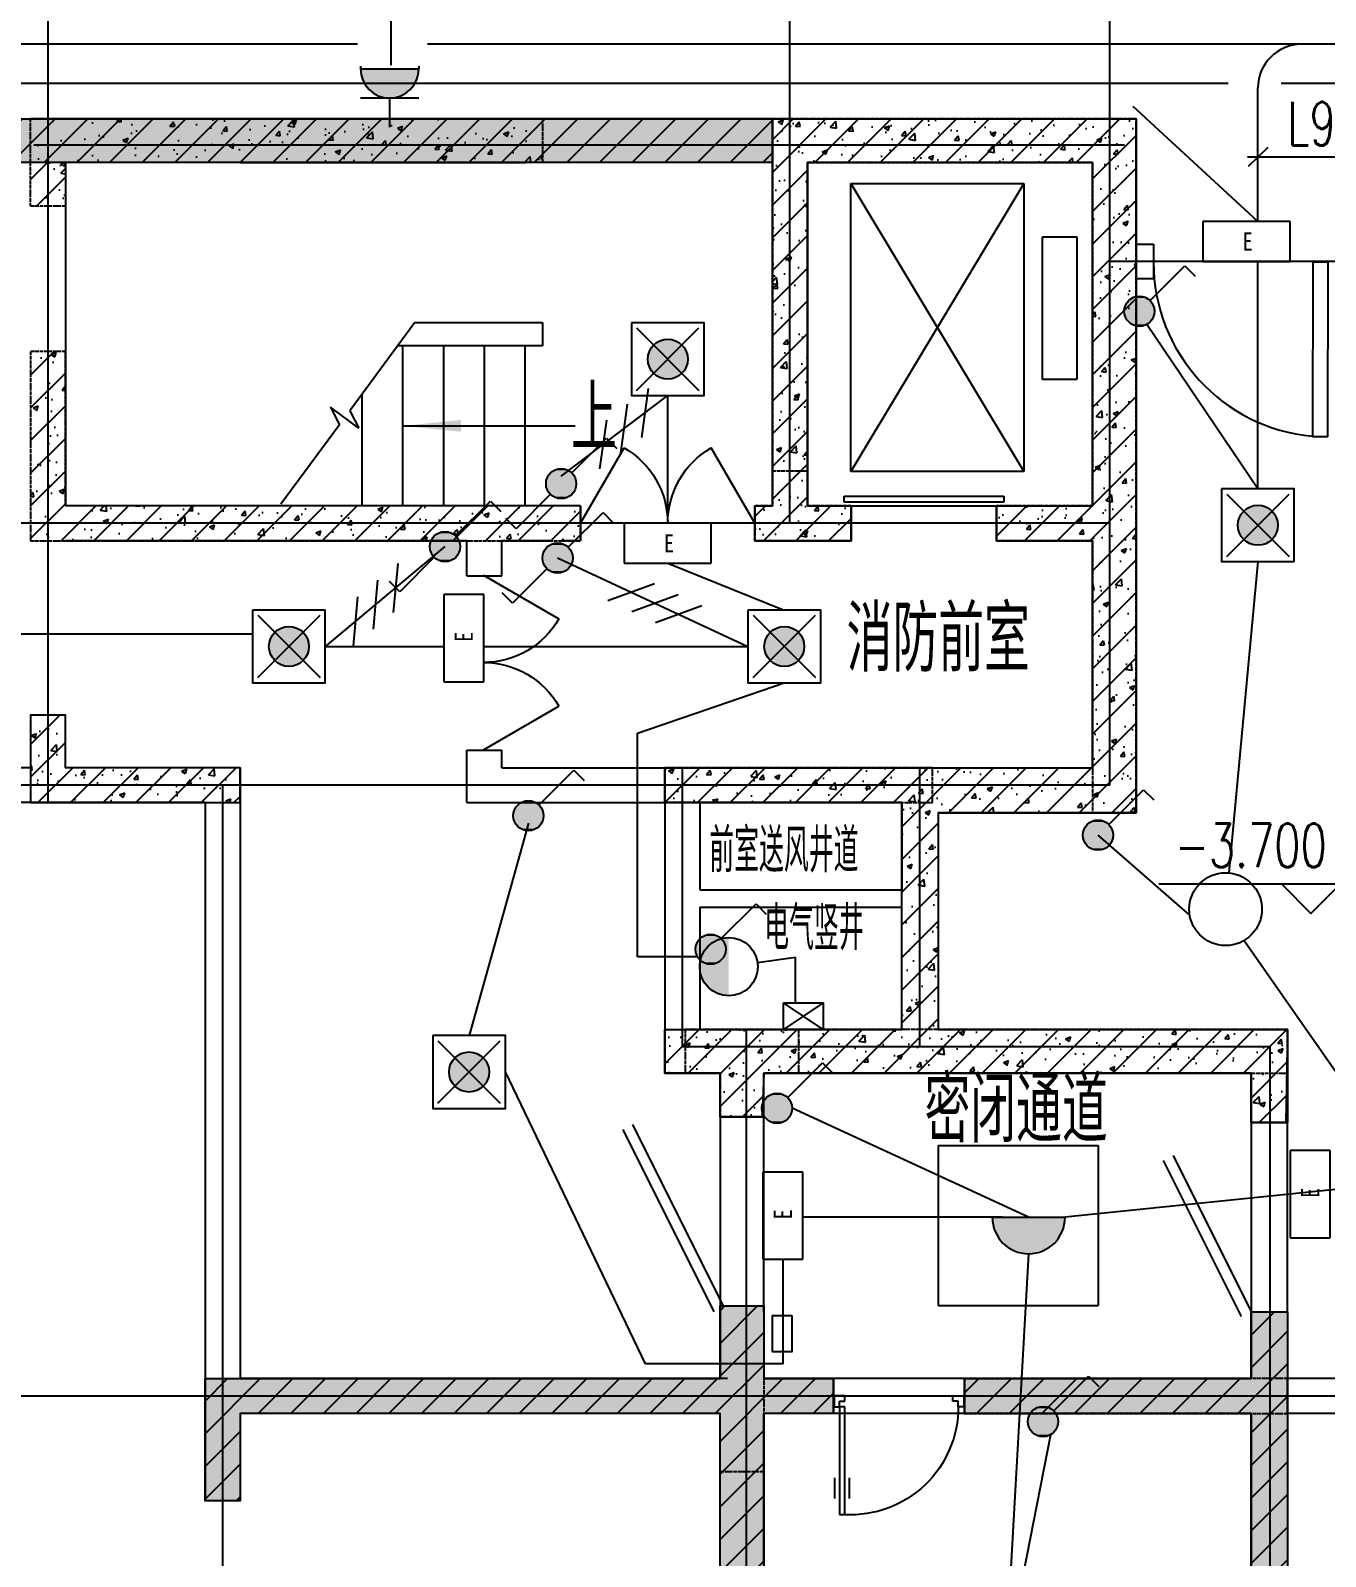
# Model space of a CAD drawing. Extents: x -170759 to 304867, y -311201 to 112352.
# Drawn here: x -78736 to -69835, y -125740 to -115250 of the extents above; entities that cross this region are included whole.
import ezdxf
from ezdxf.enums import TextEntityAlignment as Align

# ---------------------------------------------------------------- set-up
doc = ezdxf.new("R2010")
doc.units = 0
doc.linetypes.add('ACAD_ISO04W100', pattern=[30.5, 24, -3, 0.5, -3])
doc.linetypes.add('DOTE', pattern=[2.42, 2, -0.2, 0.02, -0.2])
doc.layers.get('0').update_dxf_attribs({"linetype": 'CONTINUOUS'})
for name, color, linetype in [('7', 8, 'CONTINUOUS'), ('DOTE', 251, 'CONTINUOUS'), ('EQUIP', 3, 'CONTINUOUS'), ('MC', 3, 'CONTINUOUS'), ('PUB_DIM', 3, 'CONTINUOUS'), ('STAIR', 2, 'CONTINUOUS'), ('TEXT', 6, 'CONTINUOUS'), ('TXT', 3, 'CONTINUOUS'), ('WALL', 7, 'CONTINUOUS'), ('WINDOW', 151, 'CONTINUOUS'), ('WINDOW_TEXT', 7, 'CONTINUOUS'), ('WIRE', 1, 'CONTINUOUS'), ('WZ', 3, 'CONTINUOUS'), ('ZHU', 251, 'CONTINUOUS'), ('ZXX', 2, 'ACAD_ISO04W100'), ('标注', 7, 'CONTINUOUS')]:
    doc.layers.add(name, color=color, linetype=linetype)
doc.styles.add('DIM_FONT', font='SIMPLEX.shx', dxfattribs={"width": 0.8})
doc.styles.add('HZFS', font='txt.shx', dxfattribs={"width": 0.8, "bigfont": 'msi_fsx.shx'})
doc.styles.add('HZS', font='txt', dxfattribs={"width": 0.7, "bigfont": 'HZS'})
doc.styles.add('HZTXT', font='txt.shx', dxfattribs={"width": 0.8, "bigfont": 'hztxt.shx'})
doc.styles.add('SIMPLEX', font='SIMPLEX.SHX')
pattern_1 = [(50, (-108706.48, -140644.84), (364.3693, -31.8782), [38.1, -419.1]), (355, (-108706.48, -140644.84), (-70.4857, 382.1133), [30.48, -335.28]), (100.451, (-108676.1, -140647.5), (293.885, 350.2334), [32.38, -356.18]), (46.1842, (-108706.5, -140543.24), (542.158, -84.0847), [57.15, -628.65]), (96.6356, (-108661.3, -140550.25), (474.8085, 494.851), [48.57, -534.27]), (351.184, (-108706.5, -140543.24), (474.809, 494.85), [45.72, -502.92]), (21, (-108655.68, -140568.64), (303.2298, -204.531), [38.1, -419.1]), (326, (-108655.68, -140568.64), (123.604, 368.376), [30.48, -335.28]), (71.4514, (-108630.4, -140585.7), (426.833, 163.8457), [32.38, -356.18]), (37.5, (-108706.48, -140644.84), (6.1772, 169.11008), [0, -331.216, 0, -340.36, 0, -336.55]), (7.5, (-108706.48, -140644.84), (133.6393, 200.36115), [0, -194.056, 0, -323.596, 0, -128.27]), (327.5, (-108819.76, -140644.84), (271.1812, -11.4575), [0, -127, 0, -396.24, 0, -525.78]), (317.5, (-108870.56, -140644.84), (296.2584, 50.853), [0, -165.1, 0, -263.144, 0, -373.38])]

# ---------------------------------------------------------------- blocks, each defined once
blk = doc.blocks.new('_LINKPT1')
blk.add_line((0, 0), (0, 0))
blk = doc.blocks.new('M_Y9')
for p, q in [((-0.429, 0.429), (0.429, -0.429)), ((-0.429, -0.429), (0.429, 0.429))]:
    blk.add_line(p, q)
blk.add_lwpolyline([(-0.5, 0.5), (-0.5, -0.5), (0.5, -0.5), (0.5, 0.5)], close=True)
blk.add_circle((0, 0), 0.275)
for points in [[(-0.137, 0.238), (0.137, 0.238), (-0.238, 0.137), (0.238, 0.137)], [(0, 0.275), (0, 0.275), (-0.137, 0.238), (0.137, 0.238)], [(-0.238, 0.137), (0.238, 0.137), (-0.275, 0), (0.275, 0)], [(-0.238, -0.137), (0.238, -0.137), (-0.275, 0), (0.275, 0)], [(-0.137, -0.238), (0.137, -0.238), (-0.238, -0.137), (0.238, -0.137)], [(0, -0.275), (0, -0.275), (-0.137, -0.238), (0.137, -0.238)]]:
    blk.add_solid(points)
for p in [(0, 0.5), (-0.5, 0), (0.5, 0), (0, -0.5)]:
    blk.add_blockref('_LINKPT1', p)
at = {"width": 0.8, "flags": 9}
blk.add_attdef('A', (0, 0), '', height=0.00002, dxfattribs=at)
blk = doc.blocks.new('_X28HRC')
for p, q in [((0.147, 0.356), (0.625, 0.833)), ((0.625, 0.833), (0.766, 0.692)), ((-0.142, 0.066), (-0.62, -0.412)), ((-0.62, -0.412), (-0.761, -0.27))]:
    blk.add_line(p, q)
blk.add_circle((0, 0.208), 0.208)
for points in [[(-0.18, 0.313), (0.18, 0.313), (-0.208, 0.208), (0.208, 0.208)], [(-0.104, 0.389), (0.104, 0.389), (-0.18, 0.313), (0.18, 0.313)], [(0, 0.417), (0, 0.417), (-0.104, 0.389), (0.104, 0.389)], [(-0.18, 0.104), (0.18, 0.104), (-0.208, 0.208), (0.208, 0.208)], [(-0.104, 0.028), (0.104, 0.028), (-0.18, 0.104), (0.18, 0.104)], [(0, 0), (0, 0), (-0.104, 0.028), (0.104, 0.028)]]:
    blk.add_solid(points)
at = {"xscale": 0.002, "yscale": 0.002, "zscale": 0.002}
for p in [(0, 0.417), (-0.208, 0.208), (0.208, 0.208), (0, 0)]:
    blk.add_blockref('_LINKPT1', p, dxfattribs=at)
at = {"style": 'DIM_FONT', "width": 0.8, "flags": 9}
blk.add_attdef('A', (0, 0), '', height=0.00002, dxfattribs=at)
blk = doc.blocks.new('_DBLK1')
for p, q in [((-0.5, 0), (-0.25, -0.433)), ((0.5, 0), (0.25, -0.433))]:
    blk.add_line(p, q)
for centre, start, end in [((-0.5, 0), 300, 0), ((0.5, 0), 180, 240)]:
    blk.add_arc(centre, 0.5, start, end)
at = {"layer": 'WINDOW_TEXT', "style": 'SIMPLEX', "flags": 9}
blk.add_attdef('A', text='', height=1, dxfattribs=at).set_placement((0, 1.5), align=Align.MIDDLE)
blk = doc.blocks.new('M_Y18TZW')
blk.add_line((-0.5, 0), (0.5, 0))
blk.add_arc((0, 0), 0.5, 180, 0)
for points in [[(0.433, -0.25), (-0.433, -0.25), (0.5, 0), (-0.5, 0)], [(0.25, -0.433), (-0.25, -0.433), (0.433, -0.25), (-0.433, -0.25)], [(0, -0.5), (0, -0.5), (0.25, -0.433), (-0.25, -0.433)]]:
    blk.add_solid(points)
for p in [(-0.5, 0), (-0.5, 0), (-0.5, 0), (0.5, 0), (0.5, 0), (0.5, 0), (0, -0.5), (0, -0.5), (0, -0.5)]:
    blk.add_blockref('_LINKPT1', p)
at = {"width": 0.8, "flags": 9}
blk.add_attdef('A', (0, 0), '', height=0.00002, dxfattribs=at)
blk = doc.blocks.new('M_X2')
for p, q in [((0.147, 0.356), (0.625, 0.833)), ((0.625, 0.833), (0.766, 0.692))]:
    blk.add_line(p, q)
blk.add_circle((0, 0.208), 0.208)
for points in [[(-0.18, 0.313), (0.18, 0.313), (-0.208, 0.208), (0.208, 0.208)], [(-0.104, 0.389), (0.104, 0.389), (-0.18, 0.313), (0.18, 0.313)], [(0, 0.417), (0, 0.417), (-0.104, 0.389), (0.104, 0.389)], [(-0.18, 0.104), (0.18, 0.104), (-0.208, 0.208), (0.208, 0.208)], [(-0.104, 0.028), (0.104, 0.028), (-0.18, 0.104), (0.18, 0.104)], [(0, 0), (0, 0), (-0.104, 0.028), (0.104, 0.028)]]:
    blk.add_solid(points)
for p in [(0, 0.417), (-0.208, 0.208), (0.208, 0.208), (0, 0)]:
    blk.add_blockref('_LINKPT1', p)
at = {"width": 0.8, "flags": 9}
blk.add_attdef('A', (0, 0), '', height=0.00002, dxfattribs=at)
blk = doc.blocks.new('M_Y41NTT')
for p, q in [((0.6, 0.55), (-0.6, 0.55)), ((-0.6, 0.55), (-0.6, 0)), ((0.6, 0), (0.6, 0.55)), ((-0.6, 0), (0.6, 0))]:
    blk.add_line(p, q)
for p in [(0, 0.55), (-0.6, 0.25), (0.6, 0.25), (0, 0)]:
    blk.add_blockref('_LINKPT1', p)
at = {"width": 0.8}
blk.add_text('E', height=0.25, dxfattribs=at).set_placement((-0.05, 0.15))
at = {"width": 0.8, "flags": 9}
blk.add_attdef('A', (0, 0), '', height=0.00002, dxfattribs=at)
blk = doc.blocks.new('M_A23MCU')
for p, q in [((-0.454, 0.081), (-0.454, 0.905)), ((-0.454, 0.905), (-0.413, 0.905)), ((-0.413, 0.905), (-0.413, 0.081)), ((-0.489, 0.782), (-0.489, 0.624)), ((-0.378, 0.782), (-0.378, 0.624)), ((-0.495, -0.002), (-0.495, 0.081)), ((-0.495, 0.081), (-0.454, 0.081)), ((-0.413, 0.081), (-0.454, 0.081)), ((-0.454, 0.081), (-0.454, 0.039)), ((-0.454, 0.039), (-0.413, 0.039)), ((-0.413, 0.039), (-0.413, -0.002)), ((0.412, 0.039), (0.412, -0.002)), ((0.453, 0.039), (0.412, 0.039)), ((0.453, 0.081), (0.453, 0.039)), ((0.494, 0.081), (0.453, 0.081)), ((0.494, -0.002), (0.494, 0.081)), ((-0.413, -0.002), (-0.495, -0.002)), ((-0.495, -0.002), (-0.495, -0.002)), ((0.412, -0.002), (0.494, -0.002)), ((0.494, -0.002), (0.494, -0.002))]:
    blk.add_line(p, q)
blk.add_arc((-0.372, 0.082), 0.825, 359.9283, 92.866)
blk = doc.blocks.new('_WIE3')
for p, q in [((-0.2, 0.4), (-1, -0.4)), ((0.4, 0.4), (-0.4, -0.4)), ((1, 0.4), (0.2, -0.4))]:
    blk.add_line(p, q)
at = {"width": 0.8}
blk.add_attdef('N', text='', height=1, dxfattribs=at).set_placement((-0.017, 1.056), align=Align.MIDDLE)
blk = doc.blocks.new('M_Y22UGQ')
blk.add_circle((0, 0.5), 0.5)
for points in [[(0.433, 0.25), (-0.433, 0.25), (0.5, 0.5), (-0.5, 0.5)], [(0.25, 0.067), (-0.25, 0.067), (0.433, 0.25), (-0.433, 0.25)], [(0, 0), (0, 0), (0.25, 0.067), (-0.25, 0.067)]]:
    blk.add_solid(points)
for p in [(0, 1), (0, 1), (-0.5, 0.5), (-0.5, 0.5), (0.5, 0.5), (0.5, 0.5), (0, 0), (0, 0)]:
    blk.add_blockref('_LINKPT1', p)
at = {"width": 0.8, "flags": 9}
blk.add_attdef('A', (0, 0), '', height=0.00002, dxfattribs=at)
blk = doc.blocks.new('_X25FLN')
blk.add_circle((0, 0), 0.5)
at = {"style": 'DIM_FONT', "width": 0.8, "flags": 9}
blk.add_attdef('A', (0, 0), '', height=0.00002, dxfattribs=at)
blk = doc.blocks.new('M_X23')
for p, q in [((-0.5, 1.05), (-0.5, 1)), ((0.5, 1.05), (0.5, 1)), ((-0.5, 1), (0.5, 1)), ((0.5, 0.5), (-0.5, 0.5)), ((0, 0.5), (0, 0))]:
    blk.add_line(p, q)
blk.add_arc((0, 1), 0.5, 180, 0)
for points in [[(0.433, 0.75), (-0.433, 0.75), (0.5, 1), (-0.5, 1)], [(0.25, 0.567), (-0.25, 0.567), (0.433, 0.75), (-0.433, 0.75)], [(0, 0.5), (0, 0.5), (0.25, 0.567), (-0.25, 0.567)]]:
    blk.add_solid(points)
blk.add_blockref('_LINKPT1', (0.001, 0))
at = {"width": 0.8, "flags": 9}
blk.add_attdef('A', (0, 0), '', height=0.00002, dxfattribs=at)
blk = doc.blocks.new('_ARROW')
blk.add_solid([(0, 0), (-1, 0.1), (-1, -0.1)])
blk = doc.blocks.new('M-90')
at = {"layer": 'MC'}
for p, q in [((0, 810), (0, 0)), ((0, 810), (71.1, 810)), ((71.1, 0), (71.1, 810)), ((0, 0), (71.1, 0))]:
    blk.add_line(p, q, dxfattribs=at)
blk.add_arc((0, 0), 810, 0, 84.96083, dxfattribs=at)
blk = doc.blocks.new('A$C52D86A53')
at = {"layer": 'WALL', "xscale": -1, "rotation": 186.999999999998}
blk.add_blockref('M-90', (-98.7, 804), dxfattribs=at)

msp = doc.modelspace()

# ---------------------------------------------------------------- hatches: boundary and pattern name
at = {"layer": 'WIRE'}
h = msp.add_hatch(dxfattribs=at)
h.set_pattern_fill('AR-CONC', scale=2, style=0)
h.set_pattern_definition(pattern_1)
h.paths.add_polyline_path([(-88396.48801, -115857.31182), (-73636.48801, -115857.31182), (-73636.48801, -116157.31182), (-88396.48801, -116157.31182)])
h = msp.add_hatch(dxfattribs=at)
h.set_pattern_fill('ANSI31', scale=50, style=0)
h.set_pattern_definition([(45, (-108706.48, -141282.38), (-112.2532, 112.2532), [])])
h.paths.add_polyline_path([(-88396.48801, -115857.31182), (-73636.48801, -115857.31182), (-73636.48801, -116157.31182), (-88396.48801, -116157.31182)])
h = msp.add_hatch(dxfattribs=at)
h.set_pattern_fill('AR-CONC', scale=2, style=0)
h.set_pattern_definition(pattern_1)
h.paths.add_polyline_path([(-78496.48801, -116457.31182), (-78736.48801, -116457.31182), (-78736.48801, -115857.31182), (-75216.48801, -115857.31182), (-75216.48801, -116157.31182), (-78496.48801, -116157.31182)])
h.paths.add_polyline_path([(-74956.48801, -118757.31182), (-74956.48801, -118517.31182), (-78496.48801, -118517.31182), (-78496.48801, -117457.31182), (-78736.48801, -117457.31182), (-78736.48801, -118757.31182)])
h = msp.add_hatch(dxfattribs=at)
h.set_pattern_fill('AR-CONC', scale=2, style=0)
h.set_pattern_definition(pattern_1)
h.paths.add_polyline_path([(-73636.48801, -115857.31182), (-71136.48801, -115857.31182), (-71136.48801, -120627.31182), (-72496.48801, -120627.31182), (-72496.48801, -122117.31182), (-70096.48801, -122117.31182), (-70106.48801, -122757.31182), (-70346.48801, -122757.31182), (-70346.48801, -122417.31182), (-73696.48801, -122417.31182), (-73706.48801, -122717.31182), (-73996.48801, -122717.31182), (-73996.48801, -122417.31182), (-74376.48801, -122417.31182), (-74376.48801, -122116.42836), (-72746.48801, -122116.42836), (-72746.48801, -120557.31185), (-74376.48801, -120557.31185), (-74376.48801, -120317.31182), (-71436.48801, -120317.31182), (-71436.48801, -118757.31182), (-72096.28995, -118757.31182), (-72096.28995, -118517.31182), (-71436.48801, -118517.31182), (-71436.48801, -116157.31182), (-73396.48801, -116157.31182), (-73396.48801, -118517.31182), (-73096.28995, -118517.31182), (-73096.28995, -118757.31182), (-73756.48801, -118757.31182), (-73756.48801, -118517.31182), (-73636.48801, -118517.31182)])
h = msp.add_hatch(dxfattribs=at)
h.set_pattern_fill('ANSI31', scale=50, style=0)
h.set_pattern_definition([(45, (-108706.48, -140967.9), (-112.2532, 112.2532), [])])
h.paths.add_polyline_path([(-73636.48801, -115857.31182), (-71136.48801, -115857.31182), (-71136.48801, -120627.31182), (-72496.48801, -120627.31182), (-72496.48801, -122117.31182), (-70096.48801, -122117.31182), (-70106.48801, -122757.31182), (-70346.48801, -122757.31182), (-70346.48801, -122417.31182), (-73696.48801, -122417.31182), (-73706.48801, -122717.31182), (-73996.48801, -122717.31182), (-73996.48801, -122417.31182), (-74376.48801, -122417.31182), (-74376.48801, -122116.42836), (-72746.48801, -122116.42836), (-72746.48801, -120557.31185), (-74376.48801, -120557.31185), (-74376.48801, -120317.31182), (-71436.48801, -120317.31182), (-71436.48801, -118757.31182), (-72096.28995, -118757.31182), (-72096.28995, -118517.31182), (-71436.48801, -118517.31182), (-71436.48801, -116157.31182), (-73396.48801, -116157.31182), (-73396.48801, -118517.31182), (-73096.28995, -118517.31182), (-73096.28995, -118757.31182), (-73756.48801, -118757.31182), (-73756.48801, -118517.31182), (-73636.48801, -118517.31182)])
h = msp.add_hatch(dxfattribs=at)
h.set_pattern_fill('AR-CONC', scale=2, style=0)
h.set_pattern_definition(pattern_1)
h.paths.add_polyline_path([(-77296.48801, -120557.31182), (-77296.48801, -120317.31182), (-78496.48801, -120317.31182), (-78496.48801, -119957.31182), (-78736.48801, -119957.31182), (-78736.48801, -120557.31182)])
h.paths.add_polyline_path([(-80896.48801, -122517.31182), (-80896.48801, -120557.31182), (-80536.48801, -120557.31182), (-80536.48801, -120317.31182), (-81496.48801, -120317.31182), (-81496.48801, -120557.31182), (-81136.48801, -120557.31182), (-81136.48801, -122517.31182)])
h = msp.add_hatch(dxfattribs=at)
h.set_pattern_fill('ANSI31', scale=50, style=0)
h.set_pattern_definition([(45, (-108706.48, -141148.29), (-112.2532, 112.2532), [])])
h.paths.add_polyline_path([(-77296.48801, -120557.31182), (-77296.48801, -120317.31182), (-78496.48801, -120317.31182), (-78496.48801, -119957.31182), (-78736.48801, -119957.31182), (-78736.48801, -120557.31182)])
h.paths.add_polyline_path([(-80896.48801, -122517.31182), (-80896.48801, -120557.31182), (-80536.48801, -120557.31182), (-80536.48801, -120317.31182), (-81496.48801, -120317.31182), (-81496.48801, -120557.31182), (-81136.48801, -120557.31182), (-81136.48801, -122517.31182)])
h = msp.add_hatch(dxfattribs=at)
h.set_pattern_fill('AR-CONC', scale=2, style=0)
h.set_pattern_definition(pattern_1)
h.paths.add_polyline_path([(-77536.48801, -125357.31182), (-77536.48801, -124517.31182), (-73996.48801, -124517.31182), (-73996.48801, -124017.31182), (-73696.48801, -124017.31182), (-73696.48801, -124517.31182), (-73216.48801, -124517.31182), (-73216.48801, -124757.31182), (-73696.48801, -124757.31182), (-73696.48801, -128407.31182), (-70346.48801, -128407.31182), (-70346.48801, -124757.31182), (-72316.48801, -124757.31182), (-72316.48801, -124517.31182), (-70346.48801, -124517.31182), (-70346.48801, -124057.31182), (-70096.48801, -124057.31182), (-70096.48801, -130517.31182), (-70346.48801, -130517.31182), (-70346.48801, -129557.31182), (-70666.48801, -129557.31182), (-70665.82192, -129317.31367), (-70346.48801, -129318.56075), (-70346.48801, -128657.31182), (-72256.4882, -128657.31182), (-72256.4882, -129417.91892), (-72446.48819, -129417.91892), (-72446.48819, -129067.91892), (-72746.48801, -129067.91892), (-72746.48801, -128657.31182), (-73696.48801, -128657.31182), (-73696.48801, -129317.31182), (-73366.48801, -129317.31182), (-73366.48801, -129557.31182), (-74266.48801, -129557.31182), (-73696.48801, -129557.31182), (-73696.48801, -130517.31182), (-73996.48801, -130517.31182), (-73996.48801, -129557.31182), (-74266.48801, -129557.31182), (-74266.48801, -129317.31182), (-73996.48801, -129317.31182), (-73996.48801, -124757.31182), (-77296.48801, -124757.31182), (-77296.48801, -125357.31182)])
h = msp.add_hatch(dxfattribs=at)
h.set_pattern_fill('ANSI31', scale=50, style=0)
h.set_pattern_definition([(45, (-107877.4, -140644.84), (-112.2532, 112.2532), [])])
h.paths.add_polyline_path([(-77536.48801, -125357.31182), (-77536.48801, -124517.31182), (-73996.48801, -124517.31182), (-73996.48801, -124017.31182), (-73696.48801, -124017.31182), (-73696.48801, -124517.31182), (-73216.48801, -124517.31182), (-73216.48801, -124757.31182), (-73696.48801, -124757.31182), (-73696.48801, -128407.31182), (-70346.48801, -128407.31182), (-70346.48801, -124757.31182), (-72316.48801, -124757.31182), (-72316.48801, -124517.31182), (-70346.48801, -124517.31182), (-70346.48801, -124057.31182), (-70096.48801, -124057.31182), (-70096.48801, -130517.31182), (-70346.48801, -130517.31182), (-70346.48801, -129557.31182), (-70666.48801, -129557.31182), (-70665.82192, -129317.31367), (-70346.48801, -129318.56075), (-70346.48801, -128657.31182), (-72256.4882, -128657.31182), (-72256.4882, -129417.91892), (-72446.48819, -129417.91892), (-72446.48819, -129067.91892), (-72746.48801, -129067.91892), (-72746.48801, -128657.31182), (-73696.48801, -128657.31182), (-73696.48801, -129317.31182), (-73366.48801, -129317.31182), (-73366.48801, -129557.31182), (-74266.48801, -129557.31182), (-73696.48801, -129557.31182), (-73696.48801, -130517.31182), (-73996.48801, -130517.31182), (-73996.48801, -129557.31182), (-74266.48801, -129557.31182), (-74266.48801, -129317.31182), (-73996.48801, -129317.31182), (-73996.48801, -124757.31182), (-77296.48801, -124757.31182), (-77296.48801, -125357.31182)])

# ---------------------------------------------------------------- linework, layer by layer
at = {"layer": '7'}
for p, q in [((-73996.48801, -122717.31182, 0), (-73996.48801, -124057.31182, 0)), ((-73696.48801, -124057.31182, 0), (-73696.48801, -122717.31182, 0)), ((-74597.77561, -122770.96348, 0), (-73972.29807, -124023.4721, 0)), ((-70346.48801, -122757.31182, 0), (-70346.48801, -124057.31182, 0)), ((-70096.48801, -124057.31182, 0), (-70096.48801, -122757.31182, 0)), ((-72496.98538, -122913.8945, 0), (-71396.98538, -122913.8945, 0)), ((-72496.98538, -122913.8945, 0), (-72496.98538, -124013.8945, 0)), ((-71396.98538, -122913.8945, 0), (-71396.98538, -124013.8945, 0)), ((-70949.71029, -123017.24073, 0), (-70413.58669, -124090.81955, 0)), ((-70882.61162, -122983.733, 0), (-70346.48801, -124057.31182, 0)), ((-72496.98538, -124013.8945, 0), (-71396.98538, -124013.8945, 0)), ((-72316.48801, -124517.31182, 0), (-73216.48801, -124517.31182, 0)), ((-72316.48801, -124757.31182, 0), (-73216.48801, -124757.31182, 0))]:
    msp.add_line(p, q, dxfattribs=at)
at = {"layer": 'DOTE', "color": 251, "linetype": 'DOTE', "ltscale": 0.5}
for p, q in [((-71316.48801, -120437.31182, 0), (-71316.48801, -114232.66433, 0)), ((-78616.48801, -114299.59487, 0), (-78616.48801, -120557.31182, 0)), ((-73516.48801, -118637.31182, 0), (-73516.48801, -114288.78244, 0)), ((-71216.48801, -116037.31182, 0), (-78714.48801, -116037.31182, 0)), ((-69516.48801, -116837.31182, 0), (-71316.48801, -116837.31182, 0)), ((-71316.48801, -118637.31182, 0), (-83416.48801, -118637.31182, 0)), ((-74256.48801, -120317.31182, 0), (-74256.48801, -122237.31182, 0)), ((-72626.48801, -120317.31182, 0), (-72626.48801, -122237.31182, 0)), ((-71316.48801, -120437.31182, 0), (-81016.48801, -120437.31182, 0)), ((-77416.48801, -120437.31182, 0), (-77416.48801, -120557.31182, 0)), ((-77416.48801, -120557.31182, 0), (-77416.48801, -133298.01885, 0)), ((-73816.48801, -122117.31182, 0), (-73816.48801, -133298.01885, 0)), ((-70216.48801, -122237.31182, 0), (-74256.48801, -122237.31182, 0)), ((-71316.48801, -122237.31182, 0), (-73816.48801, -122237.31182, 0)), ((-70216.48801, -122237.31182, 0), (-70216.48801, -133298.01885, 0)), ((-68896.48801, -124637.31182, 0), (-81016.48801, -124637.31182, 0))]:
    msp.add_line(p, q, dxfattribs=at)
at = {"layer": 'PUB_DIM', "elevation": 0}
msp.add_lwpolyline([(-76176.44089, -117967.31182), (-74992.70937, -117967.31182)], dxfattribs=at)
at = {"layer": 'STAIR'}
for p, q in [((-77296.44089, -116157.31182, 0), (-75336.44089, -116157.31182, 0)), ((-73096.48801, -116300.50599, 0), (-71907.20962, -116300.50599, 0)), ((-71907.20962, -116300.50599, 0), (-73096.48801, -118281.31182, 0)), ((-73096.48801, -116300.50599, 0), (-71907.20962, -118281.31182, 0)), ((-73096.48801, -118281.31182, 0), (-73096.48801, -116300.50599, 0)), ((-71907.20962, -116300.50599, 0), (-71907.20962, -118281.31182, 0)), ((-71780.08576, -116669.04196, 0), (-71544.08576, -116669.04196, 0)), ((-71780.08576, -117649.04196, 0), (-71780.08576, -116669.04196, 0)), ((-71544.08576, -116669.04196, 0), (-71544.08576, -117649.04196, 0)), ((-76093.7026, -117257.31182, 0), (-76541.58195, -117863.10125, 0)), ((-76176.44089, -118517.31182, 0), (-76176.44089, -117417.31182, 0)), ((-75896.44089, -118517.31182, 0), (-75896.44089, -117417.31182, 0)), ((-75616.44089, -118517.31182, 0), (-75616.44089, -117417.31182, 0)), ((-75336.44089, -118517.31182, 0), (-75336.44089, -117417.31182, 0)), ((-71544.08576, -117649.04196, 0), (-71780.08576, -117649.04196, 0)), ((-76456.44089, -118517.31182, 0), (-76456.44089, -117747.94176, 0)), ((-76480.75985, -117982.68666, 0), (-76673.74355, -117840.00768, 0)), ((-76673.74355, -117840.00768, 0), (-76612.92144, -117959.5931, 0)), ((-76541.58195, -117863.10125, 0), (-76480.75985, -117982.68666, 0)), ((-76612.92144, -117959.5931, 0), (-77016.44089, -118505.38252, 0)), ((-71907.20962, -118281.31182, 0), (-73096.48801, -118281.31182, 0)), ((-75636.44089, -118517.31182, 0), (-77296.44089, -118517.31182, 0)), ((-75636.44089, -118517.31182, 0), (-77296.44089, -118517.31182, 0)), ((-73144.11113, -118451.50466, 0), (-72046.0869, -118451.50466, 0)), ((-73144.11113, -118492.73652, 0), (-73144.11113, -118451.50466, 0)), ((-72046.0869, -118492.73652, 0), (-73144.11113, -118492.73652, 0)), ((-73096.28995, -118517.31182, 0), (-72096.28995, -118517.31182, 0)), ((-72046.0869, -118451.50466, 0), (-72046.0869, -118492.73652, 0))]:
    msp.add_line(p, q, dxfattribs=at)
at = {"layer": 'TEXT', "color": 3, "elevation": 0}
msp.add_lwpolyline([(-70134.9069, -121119.10024), (-69934.9069, -121319.17915), (-69734.9069, -121119.10024), (-70981.0558, -121119.10024)], dxfattribs=at)
at = {"layer": 'WALL'}
for p, q in [((-75216.48801, -115857.31182, 0), (-78736.48801, -115857.31182, 0)), ((-73636.48801, -115857.31182, 0), (-78736.48801, -115857.31182, 0)), ((-73636.48801, -115857.31182, 0), (-71196.48801, -115857.31182, 0)), ((-71136.48801, -115917.31182, 0), (-71136.48801, -116717.31182, 0)), ((-71136.48801, -116717.31182, 0), (-71136.48801, -115917.31182, 0)), ((-71136.48801, -116717.31182, 0), (-71136.48801, -115917.31182, 0)), ((-75216.48801, -116157.31182, 0), (-78496.48801, -116157.31182, 0)), ((-73636.48801, -116157.31182, 0), (-78496.48801, -116157.31182, 0)), ((-78496.48801, -116157.31182, 0), (-78496.48801, -118517.31182, 0)), ((-73636.48801, -118517.31182, 0), (-73636.48801, -116157.31182, 0)), ((-71436.48801, -116157.31182, 0), (-73396.48801, -116157.31182, 0)), ((-73396.48801, -118517.31182, 0), (-73396.48801, -116157.31182, 0)), ((-71436.48801, -118517.31182, 0), (-71436.48801, -116157.31182, 0)), ((-71136.48801, -116717.31182, 0), (-71016.48801, -116717.31182, 0)), ((-71016.48801, -116717.31182, 0), (-71016.48801, -116957.31182, 0)), ((-71016.48801, -116717.31182, 0), (-71016.48801, -116957.31182, 0)), ((-71016.48801, -116717.31182, 0), (-71016.48801, -116957.31182, 0)), ((-71016.48801, -116717.31182, 0), (-71016.48801, -116957.31182, 0)), ((-71136.48801, -116957.31182, 0), (-71136.48801, -120557.31182, 0)), ((-71016.48801, -116957.31182, 0), (-71136.48801, -116957.31182, 0)), ((-76093.7026, -117257.31182, 0), (-75216.44089, -117257.31182, 0)), ((-75216.44089, -117257.31182, 0), (-75216.44089, -117417.31182, 0)), ((-75216.44089, -117417.31182, 0), (-76211.99568, -117417.31182, 0)), ((-74956.48801, -118517.31182, 0), (-78496.48801, -118517.31182, 0)), ((-74956.48801, -118517.31182, 0), (-78496.48801, -118517.31182, 0)), ((-74956.48801, -118517.31182, 0), (-74956.48801, -118757.31182, 0)), ((-74956.48801, -118517.31182, 0), (-74956.48801, -118757.31182, 0)), ((-73756.48801, -118757.31182, 0), (-73756.48801, -118517.31182, 0)), ((-73756.48801, -118517.31182, 0), (-73636.48801, -118517.31182, 0)), ((-73396.48801, -118517.31182, 0), (-73096.28995, -118517.31182, 0)), ((-73396.48801, -118517.31182, 0), (-73096.28995, -118517.31182, 0)), ((-73396.48801, -118517.31182, 0), (-73096.28995, -118517.31182, 0)), ((-73096.28995, -118757.31182, 0), (-73096.28995, -118517.31182, 0)), ((-72096.28995, -118517.31182, 0), (-72096.28995, -118757.31182, 0)), ((-72096.28995, -118517.31182, 0), (-71436.48801, -118517.31182, 0)), ((-75736.48801, -118757.31182, 0), (-78496.48801, -118757.31182, 0)), ((-75736.48801, -118757.31182, 0), (-78496.48801, -118757.31182, 0)), ((-75736.48801, -118997.31182, 0), (-75736.48801, -118757.31182, 0)), ((-75496.48801, -118997.31182, 0), (-75496.48801, -118757.31182, 0)), ((-75146.48801, -118757.31182, 0), (-75496.48801, -118757.31182, 0)), ((-75146.48801, -118757.31182, 0), (-75496.48801, -118757.31182, 0)), ((-75146.48801, -118757.31182, 0), (-75496.48801, -118757.31182, 0)), ((-75146.48801, -118757.31182, 0), (-75496.48801, -118757.31182, 0)), ((-74956.48801, -118757.31182, 0), (-75086.48801, -118757.31182, 0)), ((-74956.48801, -118757.31182, 0), (-75086.48801, -118757.31182, 0)), ((-74956.48801, -118757.31182, 0), (-75086.48801, -118757.31182, 0)), ((-74956.48801, -118757.31182, 0), (-75086.48801, -118757.31182, 0)), ((-73756.48801, -118757.31182, 0), (-73096.28995, -118757.31182, 0)), ((-73096.28995, -118757.31182, 0), (-73756.48801, -118757.31182, 0)), ((-73756.48801, -118757.31182, 0), (-73096.28995, -118757.31182, 0)), ((-71436.48801, -118757.31182, 0), (-72096.28995, -118757.31182, 0)), ((-71436.48801, -120317.31182, 0), (-71436.48801, -118757.31182, 0)), ((-75736.48801, -118997.31182, 0), (-75496.48801, -118997.31182, 0)), ((-75736.48801, -120197.31182, 0), (-75496.48801, -120197.31182, 0)), ((-75736.48801, -120557.31182, 0), (-75736.48801, -120197.31182, 0)), ((-75496.48801, -120317.31182, 0), (-75496.48801, -120197.31182, 0)), ((-78736.48801, -120317.31182, 0), (-83296.48801, -120317.31182, 0)), ((-77296.48801, -120317.31182, 0), (-77296.48801, -120557.31182, 0)), ((-75496.48801, -120317.31182, 0), (-71436.48801, -120317.31182, 0)), ((-74347.09511, -120317.31182, 0), (-71436.48801, -120317.31182, 0)), ((-78515.7441, -120557.31182, 0), (-82966.48801, -120557.31182, 0)), ((-77536.48801, -120557.31182, 0), (-78736.48801, -120557.31182, 0)), ((-77536.48801, -120557.31182, 0), (-77536.48801, -125357.31182, 0)), ((-77296.48801, -120557.31182, 0), (-77296.48801, -124517.31182, 0)), ((-75736.48801, -120557.31182, 0), (-74376.48801, -120557.31182, 0)), ((-74376.48801, -120557.31182, 0), (-74376.48801, -122417.31182, 0)), ((-74136.48801, -120557.31182, 0), (-72756.48801, -120557.31182, 0)), ((-74136.48801, -120557.31182, 0), (-74136.48801, -121157.31182, 0)), ((-74136.48801, -120557.31182, 0), (-74136.48801, -121157.31182, 0)), ((-72956.48801, -120557.31182, 0), (-72746.48801, -120557.31182, 0)), ((-72746.48801, -120557.31182, 0), (-72746.48801, -121157.31182, 0)), ((-71194.65532, -120627.31182, 0), (-72496.48801, -120627.31182, 0)), ((-72496.48801, -120627.31182, 0), (-71194.65532, -120627.31182, 0)), ((-72496.48801, -120627.31182, 0), (-72496.48801, -122117.31182, 0)), ((-74136.48801, -121157.31182, 0), (-72746.48801, -121157.31182, 0)), ((-74136.48801, -121277.31182, 0), (-72746.48801, -121277.31182, 0)), ((-74136.48801, -121277.31182, 0), (-74136.48801, -122117.31182, 0)), ((-74136.48801, -121277.31182, 0), (-74136.48801, -122117.31182, 0)), ((-72746.48801, -122117.31182, 0), (-72746.48801, -121277.31182, 0)), ((-74136.48801, -122117.31182, 0), (-72756.48801, -122117.31182, 0)), ((-72496.48801, -122117.31182, 0), (-70096.48801, -122117.31182, 0)), ((-70096.48801, -122117.31182, 0), (-70096.48801, -122757.31182, 0)), ((-74376.48801, -122417.31182, 0), (-73996.48801, -122417.31182, 0)), ((-73996.48801, -122717.31182, 0), (-73996.48801, -122417.31182, 0)), ((-73696.48801, -122417.31182, 0), (-71776.48801, -122417.31182, 0)), ((-73696.48801, -122717.31182, 0), (-73696.48801, -122417.31182, 0)), ((-72496.48801, -122417.31182, 0), (-72746.48801, -122417.31182, 0)), ((-72746.48801, -122417.31182, 0), (-72496.48801, -122417.31182, 0)), ((-72746.48801, -122417.31182, 0), (-72506.48801, -122417.31182, 0)), ((-71956.48801, -122417.31182, 0), (-70346.48801, -122417.31182, 0)), ((-70346.48801, -122417.31182, 0), (-70346.48801, -122757.31182, 0)), ((-73946.48801, -122717.31182, 0), (-73706.48801, -122717.31182, 0)), ((-73946.48801, -122717.31182, 0), (-73696.48801, -122717.31182, 0)), ((-70346.48801, -122757.31182, 0), (-70096.48801, -122757.31182, 0)), ((-70346.48801, -122757.31182, 0), (-70106.48801, -122757.31182, 0)), ((-70346.48801, -122757.31182, 0), (-70106.48801, -122757.31182, 0)), ((-70346.48801, -122757.31182, 0), (-70096.48801, -122757.31182, 0)), ((-73996.48801, -124017.31182, 0), (-73746.48801, -124017.31182, 0)), ((-73996.48801, -124057.31182, 0), (-73996.48801, -124517.31182, 0)), ((-73696.48801, -124057.31182, 0), (-73696.48801, -124517.31182, 0)), ((-70346.48801, -124057.31182, 0), (-70096.48801, -124057.31182, 0)), ((-70346.48801, -124057.31182, 0), (-70346.48801, -124517.31182, 0)), ((-70096.48801, -124057.31182, 0), (-70096.48801, -124517.31182, 0)), ((-73946.48801, -124517.31182, 0), (-77296.48801, -124517.31182, 0)), ((-73216.48801, -124517.31182, 0), (-73696.48801, -124517.31182, 0)), ((-73216.48801, -124757.31182, 0), (-73216.48801, -124517.31182, 0)), ((-72676.48801, -124517.31182, 0), (-72796.48801, -124517.31182, 0)), ((-72316.48801, -124517.31182, 0), (-72316.48801, -124517.31182, 0)), ((-72316.48801, -124757.31182, 0), (-72316.48801, -124517.31182, 0)), ((-72316.48801, -124757.31182, 0), (-72316.48801, -124517.31182, 0)), ((-70346.48801, -124517.31182, 0), (-71776.48801, -124517.31182, 0)), ((-69016.48801, -124517.31182, 0), (-70096.48801, -124517.31182, 0)), ((-73996.48801, -124757.31182, 0), (-77296.48801, -124757.31182, 0)), ((-73996.48801, -129317.31182, 0), (-73996.48801, -124757.31182, 0)), ((-73696.48801, -128407.31182, 0), (-73696.48801, -124757.31182, 0)), ((-73216.48801, -124757.31182, 0), (-73696.48801, -124757.31182, 0)), ((-72316.48801, -124757.31182, 0), (-72316.48801, -124757.31182, 0)), ((-70346.48801, -124757.31182, 0), (-71776.48801, -124757.31182, 0)), ((-70346.48801, -124757.31182, 0), (-70346.48801, -128417.31182, 0)), ((-70096.48801, -124757.31182, 0), (-70096.48801, -130517.31182, 0)), ((-68776.48801, -124757.31182, 0), (-70096.48801, -124757.31182, 0))]:
    msp.add_line(p, q, dxfattribs=at)
at = {"layer": 'WALL', "color": 7}
msp.add_line((-74664.87429, -122804.47121, 0), (-74039.39675, -124056.97983, 0), dxfattribs=at)
at = {"layer": 'WIRE'}
for p, q in [((-76257.98374, -115488.14682, 0), (-76257.98374, -114644.46824, 0)), ((-76489.75191, -115344.38621), (-93422.00277, -115344.38621)), ((-68201.85176, -115344.38621), (-76007.98374, -115344.38621)), ((-70504.45091, -115613.14682, 0), (-87872.26158, -115613.14682, 0)), ((-70299.36885, -116562.31182), (-70299.36885, -115644.38621)), ((-68449.99341, -115613.14682, 0), (-70140.07442, -115613.14682, 0)), ((-70299.36885, -116562.31182), (-71155.92931, -115771.16798)), ((-70299.36885, -118400.60302), (-70299.36885, -116837.31182)), ((-70299.36885, -118400.60302), (-71061.94327, -117269.64216, 0)), ((-75088.86597, -118312.5325, 0), (-74355.97134, -117759.03144)), ((-74356.48801, -118637.31182, 0), (-74355.97134, -117759.03144)), ((-75887.51287, -118797.66461, 0), (-76709.93158, -119483.96945)), ((-75113.59652, -118875.80454), (-73804.75271, -119483.96945)), ((-74356.48801, -118912.31182, 0), (-73554.75271, -119233.96945)), ((-70299.36885, -118900.60302), (-70498.20633, -121040.96944)), ((-80660.05448, -119397.0683), (-77209.93158, -119397.0683)), ((-76709.93158, -119483.96945), (-75896.28154, -119483.96945)), ((-75621.28154, -119483.96945), (-73804.75271, -119483.96945)), ((-74564.35714, -120079.79457, 0), (-73554.75271, -119733.96945)), ((-74564.35714, -121617.6773, 0), (-74564.35714, -120079.79457, 0)), ((-75313.84163, -120699.45687), (-75721.68505, -122159.35847)), ((-70767.83332, -121331.57294), (-71398.43166, -120780.82457)), ((-70394.28499, -121505.20946), (-69417.7991, -122903.88306)), ((-74151.66884, -121617.6773, 0), (-74564.35714, -121617.6773, 0)), ((-73477.51129, -121622.14199), (-73738.35115, -121657.99682, 0)), ((-73477.51129, -121933.22574, 0), (-73477.51129, -121622.14199)), ((-73287.96803, -122116.42827, 0), (-73561.48812, -121933.22574, 0)), ((-73287.96803, -121933.22574, 0), (-73561.48812, -122116.42827, 0)), ((-74509.21453, -124415.95287), (-75471.68505, -122409.35847)), ((-71875.18008, -123408.35419), (-73500.65965, -122658.59532, 0)), ((-69699.15374, -123209.90633), (-71625.18008, -123408.35419)), ((-72055.84935, -123408.35419), (-73427.69268, -123408.35419, 0)), ((-71875.18008, -123658.35419), (-72042.88206, -126601.27552)), ((-73562.52742, -124415.95287), (-73562.52742, -123696.88967, 0)), ((-73562.52742, -124415.95287), (-74509.21453, -124415.95287)), ((-71724.40468, -124902.69696, 0), (-72057.10521, -126600.87059))]:
    msp.add_line(p, q, dxfattribs=at)
at = {"layer": 'WIRE', "color": 7}
for p, q in [((-78736.48801, -116272.89813, 0), (-78620.90171, -116157.31182, 0)), ((-78696.3953, -116457.31182, 0), (-78496.48801, -116257.40453, 0)), ((-78736.48801, -117619.93655, 0), (-78573.86329, -117457.31182, 0)), ((-78736.48801, -117844.44295, 0), (-78496.48801, -117604.44295, 0)), ((-78736.48801, -118068.94935, 0), (-78496.48801, -117828.94935, 0)), ((-78736.48801, -118293.45576, 0), (-78496.48801, -118053.45576, 0)), ((-78736.48801, -118517.96216, 0), (-78496.48801, -118277.96216, 0)), ((-78736.48801, -118742.46856, 0), (-78496.48801, -118502.46856, 0)), ((-78526.82487, -118757.31182, 0), (-78286.82487, -118517.31182, 0)), ((-78302.31847, -118757.31182, 0), (-78062.31847, -118517.31182, 0)), ((-78077.81206, -118757.31182, 0), (-77837.81206, -118517.31182, 0)), ((-77853.30566, -118757.31182, 0), (-77613.30566, -118517.31182, 0)), ((-77628.79926, -118757.31182, 0), (-77388.79926, -118517.31182, 0)), ((-77404.29285, -118757.31182, 0), (-77164.29285, -118517.31182, 0)), ((-77179.78645, -118757.31182, 0), (-76939.78645, -118517.31182, 0)), ((-76955.28005, -118757.31182, 0), (-76715.28005, -118517.31182, 0)), ((-76730.77364, -118757.31182, 0), (-76490.77364, -118517.31182, 0)), ((-76506.26724, -118757.31182, 0), (-76266.26724, -118517.31182, 0)), ((-76281.76084, -118757.31182, 0), (-76041.76084, -118517.31182, 0)), ((-76057.25444, -118757.31182, 0), (-75817.25444, -118517.31182, 0)), ((-75832.74803, -118757.31182, 0), (-75592.74803, -118517.31182, 0)), ((-75608.24163, -118757.31182, 0), (-75368.24163, -118517.31182, 0)), ((-75383.73523, -118757.31182, 0), (-75143.73523, -118517.31182, 0)), ((-75159.22882, -118757.31182, 0), (-74956.48801, -118554.57101, 0)), ((-77296.48801, -120317.31182, 0), (-78496.48801, -120317.31182, 0))]:
    msp.add_line(p, q, dxfattribs=at)
at = {"layer": 'WIRE', "color": 7, "elevation": 0}
for points in [[(-77296.48801, -120557.31182), (-77296.48801, -120317.31182), (-78496.48801, -120317.31182), (-78496.48801, -119957.31182), (-78736.48801, -119957.31182), (-78736.48801, -120557.31182), (-77296.48801, -120557.31182)], [(-73996.48801, -129317.31182), (-73996.48801, -124757.31182), (-77296.48801, -124757.31182), (-77296.48801, -125357.31182), (-77536.48801, -125357.31182), (-77536.48801, -124517.31182), (-73996.48801, -124517.31182), (-73996.48801, -124017.31182), (-73696.48801, -124017.31182), (-73696.48801, -124517.31182), (-73216.48801, -124517.31182), (-73216.48801, -124757.31182), (-73696.48801, -124757.31182), (-73696.48801, -128407.31182)], [(-70346.48801, -128407.31182), (-70346.48801, -124757.31182), (-72316.48801, -124757.31182), (-72316.48801, -124517.31182), (-70346.48801, -124517.31182), (-70346.48801, -124057.31182), (-70096.48801, -124057.31182), (-70096.48801, -130517.31182)]]:
    msp.add_lwpolyline(points, dxfattribs=at)
at = {"layer": 'WIRE', "elevation": 0}
msp.add_lwpolyline([(-73561.48812, -121933.22574), (-73287.96803, -121933.22574), (-73287.96803, -122116.42827), (-73561.48812, -122116.42827)], close=True, dxfattribs=at)
at = {"layer": 'WIRE'}
msp.add_lwpolyline([(-73503.38705, -124082.83022), (-73503.38705, -124332.71491), (-73636.56757, -124332.71491), (-73636.56757, -124082.83022)], close=True, dxfattribs=at)
msp.add_arc((-69999.36885, -115644.38621), 300, 90, 180, dxfattribs=at)
at = {"layer": 'ZHU'}
msp.add_line((-71016.48801, -116957.31182, 0), (-71136.48801, -116957.31182, 0), dxfattribs=at)
at = {"layer": 'ZHU', "elevation": 0}
for points in [[(-88396.48801, -115857.31182), (-73636.48801, -115857.31182), (-73636.48801, -116157.31182), (-88396.48801, -116157.31182)], [(-73636.48801, -115857.31182), (-71136.48801, -115857.31182), (-71136.48801, -120627.31182), (-72496.48801, -120627.31182), (-72496.48801, -122117.31182), (-70096.48801, -122117.31182), (-70106.48801, -122757.31182), (-70346.48801, -122757.31182), (-70346.48801, -122417.31182), (-73696.48801, -122417.31182), (-73706.48801, -122717.31182), (-73996.48801, -122717.31182), (-73996.48801, -122417.31182), (-74376.48801, -122417.31182), (-74376.48801, -122116.42836), (-72746.48801, -122116.42836), (-72746.48801, -120557.31185), (-74376.48801, -120557.31185), (-74376.48801, -120317.31182), (-71436.48801, -120317.31182), (-71436.48801, -118757.31182), (-72096.28995, -118757.31182), (-72096.28995, -118517.31182), (-71436.48801, -118517.31182), (-71436.48801, -116157.31182), (-73396.48801, -116157.31182), (-73396.48801, -118517.31182), (-73096.28995, -118517.31182), (-73096.28995, -118757.31182), (-73756.48801, -118757.31182), (-73756.48801, -118517.31182), (-73636.48801, -118517.31182)]]:
    msp.add_lwpolyline(points, close=True, dxfattribs=at)
at = {"layer": 'ZXX', "color": 30}
for p, q in [((-73636.48801, -118277.31182, 0), (-73396.48801, -118277.31182, 0)), ((-73456.48801, -122117.31182, 0), (-73456.48801, -122417.31182, 0))]:
    msp.add_line(p, q, dxfattribs=at)
at = {"layer": 'ZXX', "color": 30, "elevation": 0}
for points in [[(-78496.48801, -116457.31182), (-78736.48801, -116457.31182), (-78736.48801, -115857.31182), (-75216.48801, -115857.31182), (-75216.48801, -116157.31182), (-78496.48801, -116157.31182), (-78496.48801, -116457.31182)], [(-71136.48801, -120627.31182), (-71136.48801, -116957.31182), (-71136.48801, -116957.31182), (-71136.48801, -116717.31182), (-71136.48801, -116717.31182), (-71136.48801, -115857.31182), (-73636.48801, -115857.31182), (-73636.48801, -118517.31182), (-73756.48801, -118517.31182), (-73756.48801, -118757.31182), (-73096.28995, -118757.31182), (-73096.28995, -118517.31182), (-73396.48801, -118517.31182), (-73396.48801, -116157.31182), (-71436.48801, -116157.31182), (-71436.48801, -118517.31182), (-72096.48801, -118517.31182), (-72096.48801, -118757.31182), (-71436.48801, -118757.31182), (-71436.48801, -120627.31182), (-71136.48801, -120627.31182)], [(-74956.48801, -118757.31182), (-74956.48801, -118517.31182), (-78496.48801, -118517.31182), (-78496.48801, -117457.31182), (-78736.48801, -117457.31182), (-78736.48801, -118757.31182), (-74956.48801, -118757.31182)], [(-72536.48781, -120557.31185), (-72536.48781, -120317.31185), (-74376.48781, -120317.31185), (-74376.48781, -120557.31185), (-72536.48781, -120557.31185)], [(-70096.48801, -122417.31182), (-70096.48801, -122117.31182), (-74236.48801, -122117.31182), (-74236.48801, -122417.31182), (-73996.48801, -122417.31182), (-73996.48801, -122717.31182), (-73696.48801, -122717.31182), (-73696.48801, -122417.31182), (-70096.48801, -122417.31182)], [(-77296.48801, -125357.31182), (-77536.48801, -125357.31182), (-77536.48801, -124517.31182), (-73996.48801, -124517.31182), (-73996.48801, -124017.31182), (-73696.48801, -124017.31182), (-73696.48801, -125157.31182), (-73996.48801, -125157.31182), (-73996.48801, -124757.31182), (-77296.48801, -124757.31182), (-77296.48801, -125357.31182)], [(-70096.48801, -124757.31182), (-70096.48801, -124517.31182), (-72316.48801, -124517.31182), (-72316.48801, -124757.31182), (-70096.48801, -124757.31182)]]:
    msp.add_lwpolyline(points, dxfattribs=at)
at = {"layer": '标注'}
for p, q in [((-70371.04188, -116118.30446), (-69716.40704, -116118.30446)), ((-70231.42623, -116052.83299), (-70367.31148, -116183.77592))]:
    msp.add_line(p, q, dxfattribs=at)

# ---------------------------------------------------------------- block references
at = {"layer": 'EQUIP'}
for name, p, xscale, yscale, zscale in [('M_X23', (-76268.06503, -115913.66875, 0), 400, 400, 400), ('M_Y41NTT', (-70378.35527, -116837.31182, 0), 500, 500, 500), ('M_X2', (-71114.02661, -117283.59784, 0), 500, 500, 500), ('M_Y9', (-74355.97134, -117509.03144), 500, 500, 500), ('_X28HRC', (-75088.86597, -118468.7825, 0), 500, 500, 500), ('M_Y9', (-70299.36885, -118650.60302), 500, 500, 500), ('_X28HRC', (-75887.51287, -118901.83127, 0), 500, 500, 500), ('_X28HRC', (-75113.59652, -118979.97121), 500, 500, 500), ('M_Y41NTT', (-74356.48801, -118912.31182, 0), 500, 500, 500), ('M_Y9', (-76959.93158, -119483.96945), 500, 500, 500), ('M_Y9', (-73554.75271, -119483.96945), 500, 500, 500), ('M_X2', (-75313.84163, -120751.5402), 500, 500, 500), ('M_X2', (-71398.43166, -120884.99124), 500, 500, 500), ('_X25FLN', (-70521.33146, -121289.8976), 500, 500, 500), ('M_X2', (-74061.45786, -121669.76064, 0), 500, 500, 500), ('M_Y9', (-75721.68505, -122409.35847), 500, 500, 500), ('M_X2', (-73604.82631, -122762.76199, 0), 500, 500, 500), ('M_Y18TZW', (-71875.18008, -123408.35419), 500, 500, 500), ('M_X2', (-71776.48801, -124916.65265, 0), 500, 500, 500)]:
    msp.add_blockref(name, p, dxfattribs=dict(at, xscale=xscale, yscale=yscale, zscale=zscale))
for name, p, xscale, yscale, zscale, rotation in [('M_Y41NTT', (-75621.28154, -119426.60575, 0), 500, 500, 500, 90), ('M_Y22UGQ', (-74136.48801, -121685.23254, 0), 400, 400, 400, 270), ('M_Y41NTT', (-69802.48884, -123248.88803, 0), 500, 500, 500, 90), ('M_Y41NTT', (-73427.69268, -123396.88967, 0), 500, 500, 500, 90)]:
    msp.add_blockref(name, p, dxfattribs=dict(at, xscale=xscale, yscale=yscale, zscale=zscale, rotation=rotation))
at = {"layer": 'PUB_DIM'}
for name, p, xscale, yscale, zscale, rotation in [('_WIE3', (-74657.51006, -117986.76131, 0), 299.9999999999995, 300, 300, 37.06109999999926), ('_ARROW', (-76176.44089, -117967.31182, 0), -400, 400, 400, 359.9999999986618), ('_WIE3', (-76366.01378, -119196.97154, 0), 300.0000000000038, 300, 300, 39.84490000000062), ('_WIE3', (-74444.32471, -119186.78712), 300.0000000000026, 300, 300, 335.0776999999998)]:
    msp.add_blockref(name, p, dxfattribs=dict(at, xscale=xscale, yscale=yscale, zscale=zscale, rotation=rotation))
at = {"layer": 'WALL', "xscale": -1.481999999994381, "yscale": 1.481999999989057, "zscale": 1.482, "rotation": 6.944311106507603}
msp.add_blockref('A$C52D86A53', (-69817.65477, -118043.46664, 0), dxfattribs=at)
at = {"layer": 'WINDOW'}
for name, p, xscale, yscale, zscale, rotation in [('_DBLK1', (-74356.48801, -118637.31182, 0), -1200, 1200, 1200, 180), ('_DBLK1', (-75623.54838, -119593.88844, 0), 1200, -1200, 1200, 269.9999999999972), ('M_A23MCU', (-72766.48801, -124637.31182, 0), -900, 900, 900, 180.0000000047025)]:
    msp.add_blockref(name, p, dxfattribs=dict(at, xscale=xscale, yscale=yscale, zscale=zscale, rotation=rotation))

# ---------------------------------------------------------------- texts
at = {"layer": 'TEXT', "color": 3, "style": 'HZTXT', "width": 0.7}
msp.add_text('-3.700', height=300, dxfattribs=at).set_placement((-70870.0283, -121001.94097, 0))
at = {"layer": 'TXT', "color": 3, "linetype": 'Continuous', "style": 'HZTXT', "width": 0.7}
for s, p in [('上', (-75020.46122, -118137.97277, 0)), ('消防前室', (-73126.67925, -119656.66856, 0)), ('密闭通道', (-72591.33338, -122894.23907, 0))]:
    msp.add_text(s, height=450, dxfattribs=at).set_placement(p)
at = {"layer": 'WZ', "style": 'HZS', "width": 0.6}
for s, p in [('  前室送风井道', (-74391.60005, -121035.73342)), ('电气竖井', (-73693.35511, -121570.60314))]:
    msp.add_text(s, height=300, dxfattribs=at).set_placement(p)
at = {"layer": '标注', "linetype": 'Continuous', "style": 'HZFS', "width": 0.7}
msp.add_text('L9', height=300, dxfattribs=at).set_placement((-70096.6222, -116040.54006))

doc.saveas('drawing.dxf')
